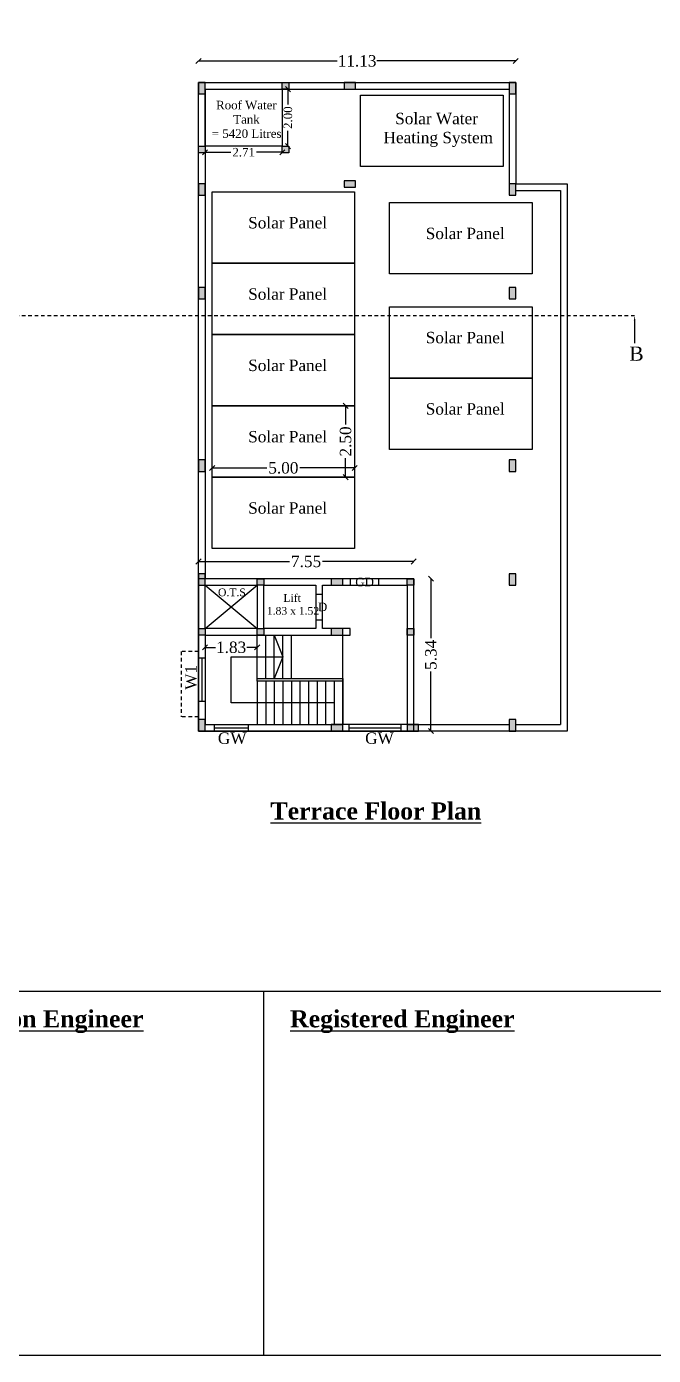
# Model space of a CAD drawing. Header units: metres. Extents: x 38 to 170, y 24 to 96.
# Drawn here: x 78.76 to 100.76, y 23.53 to 70.11 of the extents above; entities that cross this region are included whole.
import ezdxf

# ---------------------------------------------------------------- set-up
doc = ezdxf.new("R2010")
doc.units = ezdxf.units.M
doc.header["$MEASUREMENT"] = 0
doc.linetypes.add('HIDDEN2', pattern=[0.1875, 0.125, -0.0625])
for name, color, linetype in [('BLK_1_FLR_2_DA_LIFT', 30, 'Continuous'), ('BLK_1_FLR_2_ROOF_AREA', 54, 'Continuous'), ('BLK_1_STAIR_HEADROOM', 1, 'Continuous'), ('COLUMN', 7, 'Continuous'), ('OUTERMOST PLOTTING BOUNDARY', 2, 'Continuous'), ('SOLAR_PANEL', 3, 'Continuous'), ('SOLAR_WATER_HEATER', 1, 'Continuous'), ('UTILITY', 7, 'Continuous'), ('WATER_TANK_CALCULATION', 7, 'Continuous')]:
    doc.layers.add(name, color=color, linetype=linetype)
doc.styles.get("Standard").update_dxf_attribs({"font": 'times.ttf'})
doc.styles.add('style1', font='times.ttf')
doc.dimstyles.get("Standard").update_dxf_attribs({"dimtxt": 0.4, "dimasz": 0.18, "dimexe": 0.18, "dimexo": 0.0625, "dimgap": 0.09, "dimtad": 0, "dimtih": 1, "dimtoh": 1, "dimzin": 0, "dimdsep": 46, "dimtxsty": 'Standard', "dimblk": 'OBLIQUE', "dimcen": 0.09, "dimse1": 1, "dimse2": 1, "dimadec": 0, "dimazin": 0, "dimtfac": 1, "dimtix": 1, "dimtofl": 0, "dimtmove": 0, "dimatfit": 0, "dimfxl": 0, "dimtolj": 1, "dimtzin": 0, "dimarcsym": 0})

# ---------------------------------------------------------------- blocks, each defined once
blk = doc.blocks.new('_Oblique')
at = {"color": 0, "linetype": 'ByBlock', "lineweight": -2}
blk.add_line((-0.5, -0.5), (0.5, 0.5), dxfattribs=at)
blk = doc.blocks.new('*D14')
at = {"color": 0, "lineweight": -2, "ltscale": 2}
for p, q in [((85.023, 48.351), (85.39, 48.351)), ((86.853, 48.351), (86.486, 48.351))]:
    blk.add_line(p, q, dxfattribs=at)
at = {"layer": 'Defpoints', "color": 0, "ltscale": 2}
for p in [(85.023, 48.78), (86.853, 48.78), (86.853, 48.351)]:
    blk.add_point(p, dxfattribs=at)
at = {"color": 0, "lineweight": -2, "ltscale": 2, "xscale": 0.18, "yscale": 0.18, "zscale": 0.18, "rotation": 180}
blk.add_blockref('_Oblique', (85.023, 48.351), dxfattribs=at)
at = {"color": 0, "lineweight": -2, "ltscale": 2, "xscale": 0.18, "yscale": 0.18, "zscale": 0.18}
blk.add_blockref('_Oblique', (86.853, 48.351), dxfattribs=at)
at = {"color": 0, "ltscale": 2, "insert": (85.938, 48.351), "char_height": 0.4, "attachment_point": 5}
blk.add_mtext('\\A1;1.83', dxfattribs=at)
blk = doc.blocks.new('*D15')
at = {"color": 0, "lineweight": -2, "ltscale": 2}
for p, q in [((84.793, 68.907), (89.663, 68.907)), ((95.923, 68.907), (91.053, 68.907))]:
    blk.add_line(p, q, dxfattribs=at)
at = {"layer": 'Defpoints', "color": 0, "ltscale": 2}
for p in [(95.923, 68.907), (84.793, 68.15), (95.923, 68.15)]:
    blk.add_point(p, dxfattribs=at)
at = {"color": 0, "lineweight": -2, "ltscale": 2, "xscale": 0.18, "yscale": 0.18, "zscale": 0.18, "rotation": 180}
blk.add_blockref('_Oblique', (84.793, 68.907), dxfattribs=at)
at = {"color": 0, "lineweight": -2, "ltscale": 2, "xscale": 0.18, "yscale": 0.18, "zscale": 0.18}
blk.add_blockref('_Oblique', (95.923, 68.907), dxfattribs=at)
at = {"color": 0, "ltscale": 2, "insert": (90.358, 68.907), "char_height": 0.4, "attachment_point": 5}
blk.add_mtext('\\A1;11.13', dxfattribs=at)
blk = doc.blocks.new('*D18')
at = {"color": 0, "lineweight": -2, "ltscale": 2}
for p, q in [((92.948, 50.76), (92.948, 48.673)), ((92.948, 45.42), (92.948, 47.508))]:
    blk.add_line(p, q, dxfattribs=at)
at = {"layer": 'Defpoints', "color": 0, "ltscale": 2}
for p in [(92.343, 50.76), (92.343, 45.42), (92.948, 45.42)]:
    blk.add_point(p, dxfattribs=at)
at = {"color": 0, "lineweight": -2, "ltscale": 2, "xscale": 0.18, "yscale": 0.18, "zscale": 0.18}
for p, rotation in [((92.948, 50.76), 90), ((92.948, 45.42), 270)]:
    blk.add_blockref('_Oblique', p, dxfattribs=dict(at, rotation=rotation))
at = {"color": 0, "ltscale": 2, "insert": (92.948, 48.09), "char_height": 0.4, "attachment_point": 5, "rotation": 90}
blk.add_mtext('\\A1;5.34', dxfattribs=at)
blk = doc.blocks.new('*D19')
at = {"color": 0, "lineweight": -2, "ltscale": 2}
for p, q in [((84.793, 51.361), (87.992, 51.361)), ((92.343, 51.361), (89.144, 51.361))]:
    blk.add_line(p, q, dxfattribs=at)
at = {"layer": 'Defpoints', "color": 0, "ltscale": 2}
for p in [(92.343, 51.361), (84.793, 50.76), (92.343, 50.76)]:
    blk.add_point(p, dxfattribs=at)
at = {"color": 0, "lineweight": -2, "ltscale": 2, "xscale": 0.18, "yscale": 0.18, "zscale": 0.18, "rotation": 180}
blk.add_blockref('_Oblique', (84.793, 51.361), dxfattribs=at)
at = {"color": 0, "lineweight": -2, "ltscale": 2, "xscale": 0.18, "yscale": 0.18, "zscale": 0.18}
blk.add_blockref('_Oblique', (92.343, 51.361), dxfattribs=at)
at = {"color": 0, "ltscale": 2, "insert": (88.568, 51.361), "char_height": 0.4, "attachment_point": 5}
blk.add_mtext('\\A1;7.55', dxfattribs=at)
blk = doc.blocks.new('*D96')
at = {"color": 0, "lineweight": -2}
for p, q in [((87.932, 67.92), (87.932, 67.385)), ((87.932, 65.92), (87.932, 66.455))]:
    blk.add_line(p, q, dxfattribs=at)
at = {"layer": 'Defpoints', "color": 0}
for p in [(87.733, 67.92), (87.733, 65.92), (87.932, 65.92)]:
    blk.add_point(p, dxfattribs=at)
at = {"color": 0, "lineweight": -2, "xscale": 0.18, "yscale": 0.18, "zscale": 0.18}
for p, rotation in [((87.932, 67.92), 90), ((87.932, 65.92), 270)]:
    blk.add_blockref('_Oblique', p, dxfattribs=dict(at, rotation=rotation))
at = {"color": 0, "insert": (87.932, 66.92), "char_height": 0.4, "attachment_point": 5, "rotation": 90}
blk.add_mtext('\\A1;{\\H0.75x;2.00}', dxfattribs=at)
blk = doc.blocks.new('*D97')
at = {"color": 0, "lineweight": -2}
for p, q in [((85.023, 65.706), (85.932, 65.706)), ((87.733, 65.706), (86.824, 65.706))]:
    blk.add_line(p, q, dxfattribs=at)
at = {"layer": 'Defpoints', "color": 0}
for p in [(85.023, 65.92), (85.023, 65.706), (87.733, 65.92)]:
    blk.add_point(p, dxfattribs=at)
at = {"color": 0, "lineweight": -2, "xscale": 0.18, "yscale": 0.18, "zscale": 0.18, "rotation": 180}
blk.add_blockref('_Oblique', (85.023, 65.706), dxfattribs=at)
at = {"color": 0, "lineweight": -2, "xscale": 0.18, "yscale": 0.18, "zscale": 0.18}
blk.add_blockref('_Oblique', (87.733, 65.706), dxfattribs=at)
at = {"color": 0, "insert": (86.378, 65.706), "char_height": 0.4, "attachment_point": 5}
blk.add_mtext('\\A1;{\\H0.75x;2.71}', dxfattribs=at)
blk = doc.blocks.new('*D122')
at = {"color": 0, "lineweight": -2}
for p, q in [((85.271, 54.641), (87.188, 54.641)), ((90.271, 54.641), (88.353, 54.641))]:
    blk.add_line(p, q, dxfattribs=at)
at = {"layer": 'Defpoints', "color": 0}
for p in [(90.271, 54.641), (85.271, 54.319), (90.271, 54.319)]:
    blk.add_point(p, dxfattribs=at)
at = {"color": 0, "lineweight": -2, "xscale": 0.18, "yscale": 0.18, "zscale": 0.18, "rotation": 180}
blk.add_blockref('_Oblique', (85.271, 54.641), dxfattribs=at)
at = {"color": 0, "lineweight": -2, "xscale": 0.18, "yscale": 0.18, "zscale": 0.18}
blk.add_blockref('_Oblique', (90.271, 54.641), dxfattribs=at)
at = {"color": 0, "insert": (87.771, 54.641), "char_height": 0.4, "attachment_point": 5}
blk.add_mtext('\\A1;5.00', dxfattribs=at)
blk = doc.blocks.new('*D123')
at = {"color": 0, "lineweight": -2}
for p, q in [((89.956, 56.819), (89.956, 56.159)), ((89.956, 54.319), (89.956, 54.979))]:
    blk.add_line(p, q, dxfattribs=at)
at = {"layer": 'Defpoints', "color": 0}
for p in [(90.271, 56.819), (89.956, 54.319), (90.271, 54.319)]:
    blk.add_point(p, dxfattribs=at)
at = {"color": 0, "lineweight": -2, "xscale": 0.18, "yscale": 0.18, "zscale": 0.18}
for p, rotation in [((89.956, 56.819), 90), ((89.956, 54.319), 270)]:
    blk.add_blockref('_Oblique', p, dxfattribs=dict(at, rotation=rotation))
at = {"color": 0, "insert": (89.956, 55.569), "char_height": 0.4, "attachment_point": 5, "rotation": 90}
blk.add_mtext('\\A1;2.50', dxfattribs=at)

msp = doc.modelspace()

# ---------------------------------------------------------------- hatches: boundary and pattern name
h = msp.add_hatch(color=7)
h.dxf.hatch_style = 1
h.paths.add_polyline_path([(72.525, 50.76), (72.525, 50.53), (72.755, 50.53), (72.755, 50.76)])
h.paths.add_polyline_path([(76.335, 54.92), (76.105, 54.92), (76.105, 54.52), (76.335, 54.52)])
h.paths.add_polyline_path([(65.205, 54.52), (65.435, 54.52), (65.435, 54.92), (65.205, 54.92)])
h.paths.add_polyline_path([(76.335, 60.97), (76.105, 60.97), (76.105, 60.57), (76.335, 60.57)])
h.paths.add_polyline_path([(65.205, 60.57), (65.435, 60.57), (65.435, 60.97), (65.205, 60.97)])
h.paths.add_polyline_path([(65.435, 64.6), (65.205, 64.6), (65.205, 64.2), (65.435, 64.2)])
h.paths.add_polyline_path([(76.335, 64.6), (76.105, 64.6), (76.105, 64.2), (76.335, 64.2)])
h.paths.add_polyline_path([(65.205, 67.75), (65.435, 67.75), (65.435, 68.15), (65.205, 68.15)])
h.paths.add_polyline_path([(70.715, 67.92), (70.715, 68.15), (70.315, 68.15), (70.315, 67.92)])
h.paths.add_polyline_path([(76.335, 68.15), (76.105, 68.15), (76.105, 67.75), (76.335, 67.75)])
h.paths.add_polyline_path([(84.793, 67.75), (85.023, 67.75), (85.023, 68.15), (84.793, 68.15)])
h.paths.add_polyline_path([(90.303, 67.92), (90.303, 68.15), (89.903, 68.15), (89.903, 67.92)])
h.paths.add_polyline_path([(95.923, 68.15), (95.693, 68.15), (95.693, 67.75), (95.923, 67.75)])
h.paths.add_polyline_path([(95.923, 64.6), (95.693, 64.6), (95.693, 64.2), (95.923, 64.2)])
h.paths.add_polyline_path([(95.693, 60.57), (95.923, 60.57), (95.923, 60.97), (95.693, 60.97)])
h.paths.add_polyline_path([(95.923, 54.92), (95.693, 54.92), (95.693, 54.52), (95.923, 54.52)])
h.paths.add_polyline_path([(95.923, 50.93), (95.693, 50.93), (95.693, 50.53), (95.923, 50.53)])
h.paths.add_polyline_path([(95.923, 45.82), (95.693, 45.82), (95.693, 45.42), (95.923, 45.42)])
h.paths.add_polyline_path([(92.343, 49.01), (92.113, 49.01), (92.113, 48.78), (92.343, 48.78)])
h.paths.add_polyline_path([(89.853, 45.65), (89.453, 45.65), (89.453, 45.42), (89.853, 45.42)])
h.paths.add_polyline_path([(85.023, 45.82), (84.793, 45.82), (84.793, 45.42), (85.023, 45.42)])
h.paths.add_polyline_path([(85.023, 49.01), (84.793, 49.01), (84.793, 48.78), (85.023, 48.78)])
h.paths.add_polyline_path([(87.083, 49.01), (86.853, 49.01), (86.853, 48.78), (87.083, 48.78)])
h.paths.add_polyline_path([(89.853, 49.01), (89.453, 49.01), (89.453, 48.78), (89.853, 48.78)])
h.paths.add_polyline_path([(89.853, 50.53), (89.853, 50.76), (89.453, 50.76), (89.453, 50.53)])
h.paths.add_polyline_path([(87.083, 50.53), (87.083, 50.76), (86.853, 50.76), (86.853, 50.53)])
h.paths.add_polyline_path([(85.023, 54.52), (85.023, 54.92), (84.793, 54.92), (84.793, 54.52)])
h.paths.add_polyline_path([(85.023, 60.57), (85.023, 60.97), (84.793, 60.97), (84.793, 60.57)])
h.paths.add_polyline_path([(85.023, 64.2), (85.023, 64.6), (84.793, 64.6), (84.793, 64.2)])
h.paths.add_polyline_path([(90.303, 64.48), (90.303, 64.71), (89.903, 64.71), (89.903, 64.48)])
h.paths.add_polyline_path([(85.146, 66.018), (87.686, 66.018), (87.686, 67.674), (85.146, 67.674)], flags=9)
h.paths.add_polyline_path([(91.02, 65.775), (95.124, 65.775), (95.124, 67.306), (91.02, 67.306)], flags=9)
h.paths.add_polyline_path([(85.396, 49.992), (86.484, 49.992), (86.484, 50.569), (85.396, 50.569)], flags=9)
h.paths.add_polyline_path([(90.204, 50.322), (90.994, 50.322), (90.994, 50.963), (90.204, 50.963)], flags=9)
h.paths.add_polyline_path([(93.924, 56.893), (93.924, 59.799), (93.07, 59.799), (93.07, 56.893)], flags=9)
h.paths.add_polyline_path([(86.372, 62.8), (89.279, 62.8), (89.279, 63.654), (86.372, 63.654)], flags=9)
h.paths.add_polyline_path([(86.372, 60.3), (89.279, 60.3), (89.279, 61.154), (86.372, 61.154)], flags=9)
h.paths.add_polyline_path([(86.372, 57.8), (89.279, 57.8), (89.279, 58.654), (86.372, 58.654)], flags=9)
h.paths.add_polyline_path([(88.903, 49.451), (89.373, 49.451), (89.373, 50.091), (88.903, 50.091)], flags=9)
h.paths.add_polyline_path([(87.039, 49.337), (88.968, 49.337), (88.968, 50.364), (87.039, 50.364)], flags=9)
h = msp.add_hatch(color=7)
h.dxf.hatch_style = 1
h.paths.add_polyline_path([(85.023, 65.92), (84.793, 65.92), (84.793, 65.69), (85.023, 65.69)])
h.paths.add_polyline_path([(87.963, 65.92), (87.733, 65.92), (87.733, 65.69), (87.963, 65.69)])
h.paths.add_polyline_path([(87.963, 68.15), (87.733, 68.15), (87.733, 67.92), (87.963, 67.92)])
h = msp.add_hatch(color=7)
h.dxf.hatch_style = 1
h.paths.add_polyline_path([(85.023, 50.76), (84.793, 50.76), (84.793, 50.53), (85.023, 50.53)])
h.paths.add_polyline_path([(85.023, 50.93), (84.793, 50.93), (84.793, 50.76), (85.023, 50.76)])
h.paths.add_polyline_path([(92.343, 50.76), (92.113, 50.76), (92.113, 50.53), (92.343, 50.53)])
h.paths.add_polyline_path([(92.513, 45.65), (92.343, 45.65), (92.343, 45.42), (92.513, 45.42)])
h.paths.add_polyline_path([(92.343, 45.65), (92.113, 45.65), (92.113, 45.42), (92.343, 45.42)])

# ---------------------------------------------------------------- linework, layer by layer
at = {"color": 7, "ltscale": 2}
for p, q in [((84.793, 68.15), (85.023, 68.15)), ((85.023, 67.92), (95.693, 67.92)), ((85.023, 67.92), (85.023, 50.76)), ((95.693, 67.92), (95.693, 64.37)), ((95.923, 64.37), (97.493, 64.37)), ((97.493, 64.37), (97.493, 45.65)), ((90.113, 50.76), (90.113, 50.53)), ((91.113, 50.76), (91.113, 50.53)), ((88.913, 50.22), (89.143, 50.22)), ((88.913, 49.32), (89.143, 49.32)), ((85.023, 48.78), (85.023, 45.65)), ((85.023, 48.78), (89.853, 48.78)), ((86.853, 47.26), (86.853, 48.78)), ((87.153, 47.26), (87.153, 48.78)), ((87.453, 47.26), (87.453, 48.78)), ((87.453, 48.78), (87.753, 48.02)), ((87.753, 47.26), (87.753, 48.78)), ((88.053, 47.26), (88.053, 48.78)), ((85.938, 46.41), (85.938, 48.02)), ((85.938, 48.02), (87.753, 48.02)), ((87.753, 48.02), (87.453, 47.26)), ((85.023, 47.975), (84.793, 47.975)), ((84.908, 47.975), (84.908, 46.455)), ((86.853, 47.26), (89.853, 47.26)), ((86.853, 47.17), (86.853, 47.26)), ((86.853, 47.17), (86.853, 45.65)), ((89.853, 47.17), (86.853, 47.17)), ((87.153, 47.17), (87.153, 45.65)), ((87.453, 47.17), (87.453, 45.65)), ((87.453, 47.17), (87.453, 45.65)), ((87.753, 47.17), (87.753, 45.65)), ((88.053, 47.17), (88.053, 45.65)), ((88.053, 47.17), (88.053, 45.65)), ((88.353, 47.17), (88.353, 45.65)), ((88.653, 47.17), (88.653, 45.65)), ((88.653, 47.17), (88.653, 45.65)), ((88.953, 47.17), (88.953, 45.65)), ((89.253, 47.17), (89.253, 45.65)), ((89.253, 47.17), (89.253, 45.65)), ((89.553, 47.17), (89.553, 45.65)), ((89.853, 47.26), (89.853, 47.17)), ((89.853, 47.17), (89.853, 45.65)), ((85.023, 46.455), (84.793, 46.455)), ((89.553, 46.41), (85.938, 46.41)), ((85.023, 45.65), (89.853, 45.65)), ((85.338, 45.65), (85.338, 45.42)), ((86.538, 45.65), (86.538, 45.42)), ((90.068, 45.65), (90.068, 45.42)), ((91.898, 45.65), (91.898, 45.42)), ((92.113, 45.65), (95.693, 45.65)), ((95.923, 45.65), (97.493, 45.65)), ((85.338, 45.535), (86.538, 45.535)), ((90.068, 45.535), (91.898, 45.535))]:
    msp.add_line(p, q, dxfattribs=at)
at = {"linetype": 'HIDDEN2'}
for p, q in [((100.096, 59.976), (40.618, 59.976)), ((84.793, 48.205), (84.183, 48.205)), ((84.183, 48.205), (84.183, 45.915)), ((84.793, 45.915), (84.183, 45.915))]:
    msp.add_line(p, q, dxfattribs=at)
at = {"color": 7}
for p, q in [((85.023, 50.53), (86.853, 49.01)), ((85.023, 49.01), (86.853, 50.53)), ((87.074, 36.302), (87.074, 23.532))]:
    msp.add_line(p, q, dxfattribs=at)
at = {"color": 0, "ltscale": 2}
msp.add_line((73.011, 36.302), (101.136, 36.302), dxfattribs=at)
at = {"color": 7, "linetype": 'ByBlock', "lineweight": -2, "ltscale": 2}
msp.add_lwpolyline([(100.096, 59.796), (100.096, 59.012)], dxfattribs=at)
at = {"color": 11}
msp.add_lwpolyline([(85.023, 50.53), (86.853, 50.53), (86.853, 49.01), (85.023, 49.01), (85.023, 50.53)], dxfattribs=at)
at = {"color": 7}
msp.add_lwpolyline([(92.113, 50.53), (92.113, 50.76), (92.343, 50.76), (92.343, 50.53), (92.113, 50.53)], dxfattribs=at)
at = {"color": 7, "ltscale": 2}
msp.add_solid([(100.066, 59.796), (100.096, 59.976), (100.126, 59.796)], dxfattribs=at)
at = {"layer": 'BLK_1_FLR_2_DA_LIFT', "color": 30}
msp.add_lwpolyline([(87.083, 50.53), (88.913, 50.53), (88.913, 49.01), (87.083, 49.01)], close=True, dxfattribs=at)
at = {"layer": 'BLK_1_FLR_2_ROOF_AREA', "color": 54}
msp.add_lwpolyline([(84.793, 45.42), (84.793, 68.15), (95.923, 68.15), (95.923, 64.6), (97.723, 64.6), (97.723, 45.42), (84.793, 45.42)], dxfattribs=at)
at = {"layer": 'BLK_1_STAIR_HEADROOM', "color": 1}
msp.add_lwpolyline([(84.793, 45.42), (92.343, 45.42), (92.343, 50.76), (84.793, 50.76), (84.793, 45.42)], dxfattribs=at)
at = {"layer": 'COLUMN', "color": 7}
for points in [[(84.793, 67.75), (85.023, 67.75), (85.023, 68.15), (84.793, 68.15), (84.793, 67.75)], [(87.733, 68.15), (87.963, 68.15), (87.963, 67.92), (87.733, 67.92), (87.733, 68.15)], [(90.303, 67.92), (90.303, 68.15), (89.903, 68.15), (89.903, 67.92), (90.303, 67.92)], [(95.693, 67.75), (95.923, 67.75), (95.923, 68.15), (95.693, 68.15), (95.693, 67.75)], [(84.793, 65.92), (85.023, 65.92), (85.023, 65.69), (84.793, 65.69), (84.793, 65.92)], [(87.733, 65.92), (87.963, 65.92), (87.963, 65.69), (87.733, 65.69), (87.733, 65.92)], [(84.793, 64.2), (85.023, 64.2), (85.023, 64.6), (84.793, 64.6), (84.793, 64.2)], [(90.303, 64.48), (90.303, 64.71), (89.903, 64.71), (89.903, 64.48), (90.303, 64.48)], [(95.693, 64.2), (95.923, 64.2), (95.923, 64.6), (95.693, 64.6), (95.693, 64.2)], [(84.793, 60.57), (85.023, 60.57), (85.023, 60.97), (84.793, 60.97), (84.793, 60.57)], [(95.693, 60.57), (95.923, 60.57), (95.923, 60.97), (95.693, 60.97), (95.693, 60.57)], [(84.793, 54.52), (85.023, 54.52), (85.023, 54.92), (84.793, 54.92), (84.793, 54.52)], [(95.693, 54.52), (95.923, 54.52), (95.923, 54.92), (95.693, 54.92), (95.693, 54.52)], [(84.793, 50.53), (85.023, 50.53), (85.023, 50.93), (84.793, 50.93), (84.793, 50.53)], [(95.693, 50.53), (95.923, 50.53), (95.923, 50.93), (95.693, 50.93), (95.693, 50.53)], [(86.853, 50.53), (86.853, 50.76), (87.083, 50.76), (87.083, 50.53), (86.853, 50.53)], [(89.853, 50.53), (89.853, 50.76), (89.453, 50.76), (89.453, 50.53), (89.853, 50.53)], [(84.793, 48.78), (84.793, 49.01), (85.023, 49.01), (85.023, 48.78), (84.793, 48.78)], [(86.853, 48.78), (86.853, 49.01), (87.083, 49.01), (87.083, 48.78), (86.853, 48.78)], [(89.853, 48.78), (89.853, 49.01), (89.453, 49.01), (89.453, 48.78), (89.853, 48.78)], [(92.113, 48.78), (92.113, 49.01), (92.343, 49.01), (92.343, 48.78), (92.113, 48.78)], [(84.793, 45.42), (85.023, 45.42), (85.023, 45.82), (84.793, 45.82), (84.793, 45.42)], [(89.853, 45.42), (89.853, 45.65), (89.453, 45.65), (89.453, 45.42), (89.853, 45.42)], [(92.513, 45.42), (92.513, 45.65), (92.113, 45.65), (92.113, 45.42), (92.513, 45.42)], [(95.693, 45.42), (95.923, 45.42), (95.923, 45.82), (95.693, 45.82), (95.693, 45.42)]]:
    msp.add_lwpolyline(points, dxfattribs=at)
at = {"layer": 'OUTERMOST PLOTTING BOUNDARY', "color": 2}
msp.add_lwpolyline([(38.209, 96.33), (169.816, 96.33), (169.816, 23.532), (38.209, 23.532)], close=True, dxfattribs=at)
at = {"layer": 'SOLAR_PANEL', "color": 3, "ltscale": 2}
for points in [[(85.271, 61.819), (85.271, 64.319), (90.271, 64.319), (90.271, 61.819), (85.271, 61.819)], [(91.499, 61.443), (91.499, 63.943), (96.499, 63.943), (96.499, 61.443), (91.499, 61.443)], [(85.271, 59.319), (85.271, 61.819), (90.271, 61.819), (90.271, 59.319), (85.271, 59.319)], [(91.499, 57.792), (91.499, 60.292), (96.499, 60.292), (96.499, 57.792), (91.499, 57.792)], [(85.271, 56.819), (85.271, 59.319), (90.271, 59.319), (90.271, 56.819), (85.271, 56.819)], [(91.499, 55.292), (91.499, 57.792), (96.499, 57.792), (96.499, 55.292), (91.499, 55.292)], [(85.271, 54.319), (85.271, 56.819), (90.271, 56.819), (90.271, 54.319), (85.271, 54.319)], [(85.271, 51.819), (85.271, 54.319), (90.271, 54.319), (90.271, 51.819), (85.271, 51.819)]]:
    msp.add_lwpolyline(points, dxfattribs=at)
at = {"layer": 'SOLAR_WATER_HEATER', "color": 1, "ltscale": 2}
msp.add_lwpolyline([(90.482, 65.209), (90.482, 67.709), (95.482, 67.709), (95.482, 65.209), (90.482, 65.209)], dxfattribs=at)
at = {"layer": 'UTILITY', "color": 7}
msp.add_lwpolyline([(90.113, 50.53), (92.113, 50.53), (92.113, 45.65), (89.853, 45.65), (89.853, 48.78), (90.113, 48.78), (90.113, 49.01), (89.143, 49.01), (89.143, 50.53), (90.113, 50.53)], dxfattribs=at)
at = {"layer": 'WATER_TANK_CALCULATION', "color": 2}
msp.add_lwpolyline([(85.023, 67.92), (87.733, 67.92), (87.733, 65.92), (85.023, 65.92), (85.023, 67.92)], dxfattribs=at)

# ---------------------------------------------------------------- texts
at = {"color": 7, "ltscale": 2, "attachment_point": 1}
for s, width, heights, insert, char_height in [('{\\W6.98864;  }Roof Water \\P{\\W9.64;  }Tank \\P{\\W6.32702;  }= 5420 Litres', 5.16959, [2.337], (83.827, 67.512), 0.3), ('{\\W8.506393; }Solar Panel', 5.16959, [2.337], (85.253, 63.438), 0.4), ('{\\W8.506393; }Solar Panel', 5.16959, [2.337], (91.482, 63.062), 0.4), ('{\\W8.506393; }Solar Panel', 5.16959, [2.337], (85.253, 60.938), 0.4), ('{\\W8.506393; }Solar Panel', 5.16959, [2.337], (91.482, 59.412), 0.4), ('{\\W8.506393; }Solar Panel', 5.16959, [2.337], (85.253, 58.438), 0.4), ('{\\W8.506393; }Solar Panel', 5.16959, [2.337], (91.482, 56.912), 0.4), ('{\\W8.506393; }Solar Panel', 5.16959, [2.337], (85.253, 55.938), 0.4), ('{\\W8.506393; }Solar Panel', 5.16959, [2.337], (85.253, 53.438), 0.4), ('GD', 1.02876, [0], (90.295, 50.793), 0.3), ('O.T.S', 5.16959, [2.337], (85.478, 50.416), 0.27), ('{\\W7.65735;   }Lift\\P{\\W8.62567;  }1.83 x 1.52', 5.16959, [2.337], (85.433, 50.218), 0.27), ('D', 1.02876, [0], (88.986, 49.921), 0.3), ('GW', 1.02876, [0], (85.473, 45.369), 0.4), ('GW', 1.02876, [0], (90.64, 45.369), 0.4), ('{\\fTimes New Roman|b1|i0|c0|p18;\\LTerrace Floor Plan}', 9.62079, [0], (87.317, 42.917), 0.6)]:
    msp.add_mtext_dynamic_manual_height_columns(s, width=width, gutter_width=1, heights=heights, dxfattribs=dict(at, insert=insert, char_height=char_height))
at = {"color": 0, "ltscale": 2, "attachment_point": 1}
for s, width, heights, insert, char_height in [('{\\W8.011276; }Solar Water\\P{\\W4.293502; } Heating System', 5.16959, [2.337], (90.486, 67.09), 0.4), ('{\\fTimes New Roman|b1|i0|c0|p18;\\LConstruction Engineer}', 12.24211, [1.859], (74.025, 35.632), 0.6), ('{\\fTimes New Roman|b1|i0|c0|p18;\\LRegistered Engineer}', 12.24211, [1.859], (88.004, 35.632), 0.6)]:
    msp.add_mtext_dynamic_manual_height_columns(s, width=width, gutter_width=1, heights=heights, dxfattribs=dict(at, insert=insert, char_height=char_height))
at = {"color": 7, "ltscale": 2, "insert": (99.908, 58.898), "char_height": 0.5, "attachment_point": 1, "style": 'style1'}
msp.add_mtext_dynamic_manual_height_columns('B', width=0.77079, gutter_width=1, heights=[0], dxfattribs=at)
at = {"color": 7, "ltscale": 2, "insert": (84.326, 46.862), "char_height": 0.4, "attachment_point": 1, "rotation": 90}
msp.add_mtext_dynamic_manual_height_columns('W1', width=1.02876, gutter_width=1, heights=[0], dxfattribs=at)

# ---------------------------------------------------------------- dimensions: what is measured, and where the dimension line sits
at = {"color": 7, "ltscale": 2}
for base, p1, p2, picture, middle in [((95.923, 68.907), (84.793, 68.15), (95.923, 68.15), '*D15', (90.358, 68.907)), ((92.343, 51.361), (84.793, 50.76), (92.343, 50.76), '*D19', (88.568, 51.361)), ((86.853, 48.351), (85.023, 48.78), (86.853, 48.78), '*D14', (85.938, 48.351))]:
    dim = msp.add_linear_dim(base=base, p1=p1, p2=p2, dimstyle='Standard', dxfattribs=at)
    dim.commit()
    dim.dimension.update_dxf_attribs({"geometry": picture, "text_midpoint": middle})
at = {"color": 7}
dim = msp.add_linear_dim(base=(87.932, 65.92), p1=(87.733, 67.92), p2=(87.733, 65.92), angle=90, text='{\\H0.75x;<>}', dimstyle='Standard', dxfattribs=at)
dim.commit()
dim.dimension.update_dxf_attribs({"geometry": '*D96', "text_midpoint": (87.932, 66.92), "text_rotation": 90})
dim = msp.add_linear_dim(base=(85.023, 65.706), p1=(87.733, 65.92), p2=(85.023, 65.92), text='{\\H0.75x;<>}', dimstyle='Standard', dxfattribs=at)
dim.commit()
dim.dimension.update_dxf_attribs({"geometry": '*D97', "text_midpoint": (86.378, 65.706)})
dim = msp.add_linear_dim(base=(89.956, 54.319), p1=(90.271, 56.819), p2=(90.271, 54.319), angle=90, dimstyle='Standard', dxfattribs=at)
dim.commit()
dim.dimension.update_dxf_attribs({"geometry": '*D123', "text_midpoint": (89.956, 55.569), "text_rotation": 90})
dim = msp.add_linear_dim(base=(90.271, 54.641), p1=(85.271, 54.319), p2=(90.271, 54.319), dimstyle='Standard', dxfattribs=at)
dim.commit()
dim.dimension.update_dxf_attribs({"geometry": '*D122', "text_midpoint": (87.771, 54.641)})
at = {"color": 7, "ltscale": 2}
dim = msp.add_linear_dim(base=(92.948, 45.42), p1=(92.343, 50.76), p2=(92.343, 45.42), angle=90, dimstyle='Standard', dxfattribs=at)
dim.commit()
dim.dimension.update_dxf_attribs({"geometry": '*D18', "text_midpoint": (92.948, 48.09), "text_rotation": 90})

doc.saveas('drawing.dxf')
